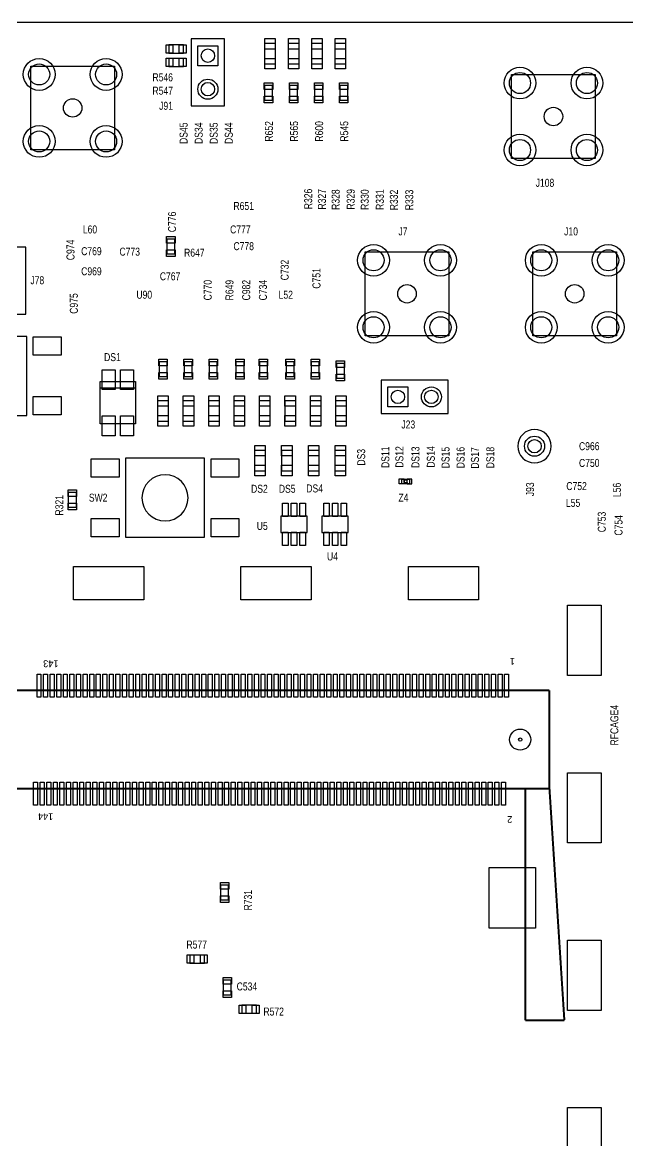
# Model space of a CAD drawing. Extents: x -13164 to 30582, y -10288 to 18382.
# Drawn here: x -4573 to -1860, y 9355 to 14363 of the extents above; entities that cross this region are included whole.
import ezdxf
from ezdxf.enums import TextEntityAlignment as Align

# ---------------------------------------------------------------- set-up
doc = ezdxf.new("R2010")
doc.units = 0
doc.layers.add('DF_ASSEMBLY_NOTES', color=2, linetype='CONTINUOUS')

# ---------------------------------------------------------------- blocks, each defined once
blk = doc.blocks.new('FIGURE_CIRCLE')
blk.add_circle((0, 0), 0.5)
blk = doc.blocks.new('FIGURE_SQUARE')
blk.add_lwpolyline([(-0.5, -0.5), (-0.5, 0.5), (0.5, 0.5), (0.5, -0.5)], close=True)

msp = doc.modelspace()

# ---------------------------------------------------------------- linework, layer by layer
at = {"layer": 'DF_ASSEMBLY_NOTES'}
for points in [[(-10724.7765, 14363.0372), (-10724.7765, -3353.4988), (1086.2415, -3353.4988), (1086.2415, 14363.0372), (-10724.7765, 14363.0372)], [(-3816.42, 14288.7692), (-3816.42, 13988.7692), (-3666.42, 13988.7692), (-3666.42, 14288.7692), (-3816.42, 14288.7692)], [(-3850.92, 14261.7692), (-3916.92, 14261.7692), (-3916.92, 14225.7692), (-3850.92, 14225.7692), (-3850.92, 14261.7692)], [(-3485.67, 14270.0192), (-3439.17, 14270.0192), (-3439.17, 14175.5192), (-3485.67, 14175.5192), (-3485.67, 14270.0192)], [(-3380.67, 14270.0192), (-3334.17, 14270.0192), (-3334.17, 14175.5192), (-3380.67, 14175.5192), (-3380.67, 14270.0192)], [(-3275.67, 14270.0192), (-3229.17, 14270.0192), (-3229.17, 14175.5192), (-3275.67, 14175.5192), (-3275.67, 14270.0192)], [(-3170.67, 14270.0192), (-3124.17, 14270.0192), (-3124.17, 14175.5192), (-3170.67, 14175.5192), (-3170.67, 14270.0192)], [(-3850.92, 14201.7692), (-3916.92, 14201.7692), (-3916.92, 14165.7692), (-3850.92, 14165.7692), (-3850.92, 14201.7692)], [(-4534.92, 14167.2692), (-4159.92, 14167.2692), (-4159.92, 13792.2692), (-4534.92, 13792.2692), (-4534.92, 14167.2692)], [(-2380.1115, 14128.8287), (-2005.1115, 14128.8287), (-2005.1115, 13753.8287), (-2380.1115, 13753.8287), (-2380.1115, 14128.8287)], [(-3487.92, 14080.2722), (-3487.92, 14014.2722), (-3451.92, 14014.2722), (-3451.92, 14080.2722), (-3487.92, 14080.2722)], [(-3375.42, 14080.2722), (-3375.42, 14014.2722), (-3339.42, 14014.2722), (-3339.42, 14080.2722), (-3375.42, 14080.2722)], [(-3262.923, 14080.2722), (-3262.923, 14014.2722), (-3226.923, 14014.2722), (-3226.923, 14080.2722), (-3262.923, 14080.2722)], [(-3150.417, 14080.2722), (-3150.417, 14014.2722), (-3114.417, 14014.2722), (-3114.417, 14080.2722), (-3150.417, 14080.2722)], [(-3889.5975, 13326.3986), (-3889.5975, 13392.3986), (-3925.5975, 13392.3986), (-3925.5975, 13326.3986), (-3889.5975, 13326.3986)], [(-5007.4185, 13056.5012), (-4557.4185, 13056.5012), (-4557.4185, 13356.5012), (-5007.4185, 13356.5012), (-5007.4185, 13056.5012)], [(-3036.42, 12959.7692), (-3036.42, 13334.7692), (-2661.42, 13334.7692), (-2661.42, 12959.7692), (-3036.42, 12959.7692)], [(-1909.923, 13334.7692), (-1909.923, 12959.7692), (-2284.923, 12959.7692), (-2284.923, 13334.7692), (-1909.923, 13334.7692)], [(-4906.92, 12602.7692), (-4552.92, 12602.7692), (-4552.92, 12956.7692), (-4906.92, 12956.7692), (-4906.92, 12602.7692)], [(-3924.42, 12776.7692), (-3924.42, 12842.7692), (-3960.42, 12842.7692), (-3960.42, 12776.7692), (-3924.42, 12776.7692)], [(-3811.92, 12776.7692), (-3811.92, 12842.7692), (-3847.92, 12842.7692), (-3847.92, 12776.7692), (-3811.92, 12776.7692)], [(-3699.42, 12776.7692), (-3699.42, 12842.7692), (-3735.42, 12842.7692), (-3735.42, 12776.7692), (-3699.42, 12776.7692)], [(-3579.42, 12776.7692), (-3579.42, 12842.7692), (-3615.42, 12842.7692), (-3615.42, 12776.7692), (-3579.42, 12776.7692)], [(-3474.42, 12776.7692), (-3474.42, 12842.7692), (-3510.42, 12842.7692), (-3510.42, 12776.7692), (-3474.42, 12776.7692)], [(-3354.42, 12776.7692), (-3354.42, 12842.7692), (-3390.42, 12842.7692), (-3390.42, 12776.7692), (-3354.42, 12776.7692)], [(-3241.92, 12776.7692), (-3241.92, 12842.7692), (-3277.92, 12842.7692), (-3277.92, 12776.7692), (-3241.92, 12776.7692)], [(-3129.42, 12769.2692), (-3129.42, 12835.2692), (-3165.42, 12835.2692), (-3165.42, 12769.2692), (-3129.42, 12769.2692)], [(-4065.42, 12565.2692), (-4224.42, 12565.2692), (-4224.42, 12754.2692), (-4065.42, 12754.2692), (-4065.42, 12565.2692)], [(-4224.42, 12725.7692), (-4065.42, 12725.7692)], [(-2964.7113, 12610.6035), (-2664.7113, 12610.6035), (-2664.7113, 12760.6035), (-2964.7113, 12760.6035), (-2964.7113, 12610.6035)], [(-3965.3865, 12670.1042), (-3918.8865, 12670.1042), (-3918.8865, 12575.6042), (-3965.3865, 12575.6042), (-3965.3865, 12670.1042)], [(-3851.445, 12670.1042), (-3804.945, 12670.1042), (-3804.945, 12575.6042), (-3851.445, 12575.6042), (-3851.445, 12670.1042)], [(-3737.505, 12670.1042), (-3691.005, 12670.1042), (-3691.005, 12575.6042), (-3737.505, 12575.6042), (-3737.505, 12670.1042)], [(-3623.5635, 12670.1042), (-3577.0635, 12670.1042), (-3577.0635, 12575.6042), (-3623.5635, 12575.6042), (-3623.5635, 12670.1042)], [(-3509.6235, 12670.1042), (-3463.1235, 12670.1042), (-3463.1235, 12575.6042), (-3509.6235, 12575.6042), (-3509.6235, 12670.1042)], [(-3395.688, 12670.1042), (-3349.188, 12670.1042), (-3349.188, 12575.6042), (-3395.688, 12575.6042), (-3395.688, 12670.1042)], [(-3281.7465, 12670.1042), (-3235.2465, 12670.1042), (-3235.2465, 12575.6042), (-3281.7465, 12575.6042), (-3281.7465, 12670.1042)], [(-3167.8065, 12670.1042), (-3121.3065, 12670.1042), (-3121.3065, 12575.6042), (-3167.8065, 12575.6042), (-3167.8065, 12670.1042)], [(-3530.664, 12447.5192), (-3484.164, 12447.5192), (-3484.164, 12353.0192), (-3530.664, 12353.0192), (-3530.664, 12447.5192)], [(-3410.67, 12447.5192), (-3364.17, 12447.5192), (-3364.17, 12353.0192), (-3410.67, 12353.0192), (-3410.67, 12447.5192)], [(-3290.67, 12447.5192), (-3244.17, 12447.5192), (-3244.17, 12353.0192), (-3290.67, 12353.0192), (-3290.67, 12447.5192)], [(-3170.676, 12447.5192), (-3124.176, 12447.5192), (-3124.176, 12353.0192), (-3170.676, 12353.0192), (-3170.676, 12447.5192)], [(-4110.42, 12056.7692), (-3756.42, 12056.7692), (-3756.42, 12410.7692), (-4110.42, 12410.7692), (-4110.42, 12056.7692)], [(-2873.67, 12298.2692), (-2836.17, 12298.2692), (-2836.17, 12316.2692), (-2873.67, 12316.2692), (-2873.67, 12298.2692)], [(-2827.4535, 12296.6327), (-2827.4535, 12317.9057), (-2848.1235, 12317.9057), (-2848.1235, 12311.9942), (-2862.8865, 12311.9942), (-2862.8865, 12302.5442), (-2848.1235, 12302.5442), (-2848.1235, 12296.6327), (-2827.4535, 12296.6327)], [(-2861.67, 12298.2692), (-2848.17, 12298.2692), (-2848.17, 12316.2692), (-2861.67, 12316.2692), (-2861.67, 12298.2692)], [(-4330.9185, 12191.7692), (-4330.9185, 12257.7692), (-4366.9185, 12257.7692), (-4366.9185, 12191.7692), (-4330.9185, 12191.7692)], [(-3414.3825, 12151.9067), (-3414.3825, 12078.0767), (-3296.2725, 12078.0767), (-3296.2725, 12151.9067), (-3414.3825, 12151.9067)], [(-3230.4675, 12151.9067), (-3230.4675, 12078.0767), (-3112.3575, 12078.0767), (-3112.3575, 12151.9067), (-3230.4675, 12151.9067)], [(-3684.2987, 10499.0322), (-3684.2987, 10433.0322), (-3648.2987, 10433.0322), (-3648.2987, 10499.0322), (-3684.2987, 10499.0322)], [(-3756.3015, 10185.9977), (-3822.3015, 10185.9977), (-3822.3015, 10149.9977), (-3756.3015, 10149.9977), (-3756.3015, 10185.9977)], [(-3672.3015, 10073.4977), (-3672.3015, 10007.4977), (-3636.3015, 10007.4977), (-3636.3015, 10073.4977), (-3672.3015, 10073.4977)], [(-3589.8015, 9924.9977), (-3523.8015, 9924.9977), (-3523.8015, 9960.9977), (-3589.8015, 9960.9977), (-3589.8015, 9924.9977)]]:
    msp.add_lwpolyline(points, dxfattribs=at)
for points in [[(-2202.42, 12464.7692, 1), (-2352.42, 12464.7692, 1), (-2202.42, 12464.7692)], [(-3829.92, 12233.7711, 1), (-4036.9218, 12233.7711, 1), (-3829.92, 12233.7711)]]:
    msp.add_lwpolyline(points, format="xyb", dxfattribs=at)
at = {"layer": 'DF_ASSEMBLY_NOTES', "const_width": 8.8635}
for points in [[(-2210.505, 11371.0157), (-6536.292, 11371.0157)], [(-2210.505, 10931.0492), (-2210.505, 11371.0157)], [(-6536.292, 10931.0492), (-2210.505, 10931.0492)], [(-2317.9965, 9894.0407), (-2317.9965, 10931.0492)], [(-2143.7835, 9894.0407), (-2210.505, 10931.0492)], [(-2143.7835, 9894.0407), (-2317.9965, 9894.0407)]]:
    msp.add_lwpolyline(points, dxfattribs=at)

# ---------------------------------------------------------------- block references
at = {"layer": 'DF_ASSEMBLY_NOTES'}
for name, p, xscale, yscale in [('FIGURE_SQUARE', (-3462.42, 14267.0192), 46.647, 46.647), ('FIGURE_SQUARE', (-3357.42, 14267.0192), 46.647, 46.647), ('FIGURE_SQUARE', (-3252.42, 14267.0192), 46.647, 46.647), ('FIGURE_SQUARE', (-3147.42, 14267.0192), 46.647, 46.647), ('FIGURE_SQUARE', (-3913.4535, 14243.7692), 30.1185, 37.8015), ('FIGURE_SQUARE', (-3854.3865, 14243.7692), 30.1185, 37.8015), ('FIGURE_SQUARE', (-3741.42, 14213.7692), 89.7585, 89.7585), ('FIGURE_CIRCLE', (-3741.42, 14213.7692), 60.2415, 60.2415), ('FIGURE_CIRCLE', (-4497.42, 14129.7692), 142.323, 142.323), ('FIGURE_CIRCLE', (-4497.42, 14129.7692), 94.482, 94.482), ('FIGURE_CIRCLE', (-4197.42, 14129.7692), 142.323, 142.323), ('FIGURE_CIRCLE', (-4197.42, 14129.7692), 94.482, 94.482), ('FIGURE_SQUARE', (-3913.4535, 14183.7692), 30.1185, 37.8015), ('FIGURE_SQUARE', (-3854.3865, 14183.7692), 30.1185, 37.8015), ('FIGURE_SQUARE', (-3462.42, 14178.5192), 46.647, 46.647), ('FIGURE_SQUARE', (-3357.42, 14178.5192), 46.647, 46.647), ('FIGURE_SQUARE', (-3252.42, 14178.5192), 46.647, 46.647), ('FIGURE_SQUARE', (-3147.42, 14178.5192), 46.647, 46.647), ('FIGURE_CIRCLE', (-2342.6115, 14091.3287), 142.323, 142.323), ('FIGURE_CIRCLE', (-2342.6115, 14091.3287), 94.482, 94.482), ('FIGURE_CIRCLE', (-2042.6115, 14091.3287), 142.323, 142.323), ('FIGURE_CIRCLE', (-2042.6115, 14091.3287), 94.482, 94.482), ('FIGURE_CIRCLE', (-3741.42, 14063.7692), 89.7585, 89.7585), ('FIGURE_CIRCLE', (-3741.42, 14063.7692), 60.2415, 60.2415), ('FIGURE_SQUARE', (-3469.92, 14076.8057), 37.8015, 30.1185), ('FIGURE_SQUARE', (-3357.42, 14076.8057), 37.8015, 30.1185), ('FIGURE_SQUARE', (-3244.923, 14076.8057), 37.8015, 30.1185), ('FIGURE_SQUARE', (-3132.417, 14076.8057), 37.8015, 30.1185), ('FIGURE_SQUARE', (-3469.92, 14017.7387), 37.8015, 30.1185), ('FIGURE_SQUARE', (-3357.42, 14017.7387), 37.8015, 30.1185), ('FIGURE_SQUARE', (-3244.923, 14017.7387), 37.8015, 30.1185), ('FIGURE_SQUARE', (-3132.417, 14017.7387), 37.8015, 30.1185), ('FIGURE_CIRCLE', (-4347.42, 13979.7692), 82.677, 82.677), ('FIGURE_CIRCLE', (-2192.6115, 13941.3287), 82.677, 82.677), ('FIGURE_CIRCLE', (-4497.42, 13829.7692), 142.323, 142.323), ('FIGURE_CIRCLE', (-4497.42, 13829.7692), 94.482, 94.482), ('FIGURE_CIRCLE', (-4197.42, 13829.7692), 142.323, 142.323), ('FIGURE_CIRCLE', (-4197.42, 13829.7692), 94.482, 94.482), ('FIGURE_CIRCLE', (-2342.6115, 13791.3287), 142.323, 142.323), ('FIGURE_CIRCLE', (-2342.6115, 13791.3287), 94.482, 94.482), ('FIGURE_CIRCLE', (-2042.6115, 13791.3287), 142.323, 142.323), ('FIGURE_CIRCLE', (-2042.6115, 13791.3287), 94.482, 94.482), ('FIGURE_SQUARE', (-3907.5975, 13388.9321), 37.8015, 30.1185), ('FIGURE_SQUARE', (-3907.5975, 13329.8651), 37.8015, 30.1185), ('FIGURE_CIRCLE', (-2998.92, 13297.2692), 142.323, 142.323), ('FIGURE_CIRCLE', (-2998.92, 13297.2692), 94.482, 94.482), ('FIGURE_CIRCLE', (-2698.92, 13297.2692), 142.323, 142.323), ('FIGURE_CIRCLE', (-2698.92, 13297.2692), 94.482, 94.482), ('FIGURE_CIRCLE', (-2247.423, 13297.2692), 142.323, 142.323), ('FIGURE_CIRCLE', (-2247.423, 13297.2692), 94.482, 94.482), ('FIGURE_CIRCLE', (-1947.423, 13297.2692), 142.323, 142.323), ('FIGURE_CIRCLE', (-1947.423, 13297.2692), 94.482, 94.482), ('FIGURE_CIRCLE', (-2848.92, 13147.2692), 82.677, 82.677), ('FIGURE_CIRCLE', (-2097.423, 13147.2692), 82.677, 82.677), ('FIGURE_CIRCLE', (-2998.92, 12997.2692), 142.323, 142.323), ('FIGURE_CIRCLE', (-2998.92, 12997.2692), 94.482, 94.482), ('FIGURE_CIRCLE', (-2698.92, 12997.2692), 142.323, 142.323), ('FIGURE_CIRCLE', (-2698.92, 12997.2692), 94.482, 94.482), ('FIGURE_CIRCLE', (-2247.423, 12997.2692), 142.323, 142.323), ('FIGURE_CIRCLE', (-2247.423, 12997.2692), 94.482, 94.482), ('FIGURE_CIRCLE', (-1947.423, 12997.2692), 142.323, 142.323), ('FIGURE_CIRCLE', (-1947.423, 12997.2692), 94.482, 94.482), ('FIGURE_SQUARE', (-4461.42, 12913.2692), 124.6065, 82.677), ('FIGURE_SQUARE', (-3942.42, 12839.3027), 37.8015, 30.1185), ('FIGURE_SQUARE', (-3829.92, 12839.3027), 37.8015, 30.1185), ('FIGURE_SQUARE', (-3717.42, 12839.3027), 37.8015, 30.1185), ('FIGURE_SQUARE', (-3597.42, 12839.3027), 37.8015, 30.1185), ('FIGURE_SQUARE', (-3492.42, 12839.3027), 37.8015, 30.1185), ('FIGURE_SQUARE', (-3372.42, 12839.3027), 37.8015, 30.1185), ('FIGURE_SQUARE', (-3259.92, 12839.3027), 37.8015, 30.1185), ('FIGURE_SQUARE', (-3147.42, 12831.8027), 37.8015, 30.1185), ('FIGURE_SQUARE', (-4186.17, 12763.2692), 58.47, 88.5885), ('FIGURE_SQUARE', (-4103.67, 12763.2692), 58.47, 88.5885), ('FIGURE_SQUARE', (-3942.42, 12780.2357), 37.8015, 30.1185), ('FIGURE_SQUARE', (-3829.92, 12780.2357), 37.8015, 30.1185), ('FIGURE_SQUARE', (-3717.42, 12780.2357), 37.8015, 30.1185), ('FIGURE_SQUARE', (-3597.42, 12780.2357), 37.8015, 30.1185), ('FIGURE_SQUARE', (-3492.42, 12780.2357), 37.8015, 30.1185), ('FIGURE_SQUARE', (-3372.42, 12780.2357), 37.8015, 30.1185), ('FIGURE_SQUARE', (-3259.92, 12780.2357), 37.8015, 30.1185), ('FIGURE_SQUARE', (-3147.42, 12772.7357), 37.8015, 30.1185), ('FIGURE_SQUARE', (-2889.7113, 12685.6035), 89.7585, 89.7585), ('FIGURE_CIRCLE', (-2739.7113, 12685.6035), 89.7585, 89.7585), ('FIGURE_SQUARE', (-4461.42, 12646.2692), 124.6065, 82.677), ('FIGURE_SQUARE', (-3942.1365, 12667.1042), 46.647, 46.647), ('FIGURE_SQUARE', (-3828.195, 12667.1042), 46.647, 46.647), ('FIGURE_SQUARE', (-3714.255, 12667.1042), 46.647, 46.647), ('FIGURE_SQUARE', (-3600.3135, 12667.1042), 46.647, 46.647), ('FIGURE_SQUARE', (-3486.3735, 12667.1042), 46.647, 46.647), ('FIGURE_SQUARE', (-3372.438, 12667.1042), 46.647, 46.647), ('FIGURE_SQUARE', (-3258.4965, 12667.1042), 46.647, 46.647), ('FIGURE_SQUARE', (-3144.5565, 12667.1042), 46.647, 46.647), ('FIGURE_CIRCLE', (-2889.7113, 12685.6035), 60.2415, 60.2415), ('FIGURE_CIRCLE', (-2739.7113, 12685.6035), 60.2415, 60.2415), ('FIGURE_SQUARE', (-4186.17, 12556.2692), 58.47, 88.5885), ('FIGURE_SQUARE', (-4103.67, 12556.2692), 58.47, 88.5885), ('FIGURE_SQUARE', (-3942.1365, 12578.6042), 46.647, 46.647), ('FIGURE_SQUARE', (-3828.195, 12578.6042), 46.647, 46.647), ('FIGURE_SQUARE', (-3714.255, 12578.6042), 46.647, 46.647), ('FIGURE_SQUARE', (-3600.3135, 12578.6042), 46.647, 46.647), ('FIGURE_SQUARE', (-3486.3735, 12578.6042), 46.647, 46.647), ('FIGURE_SQUARE', (-3372.438, 12578.6042), 46.647, 46.647), ('FIGURE_SQUARE', (-3258.4965, 12578.6042), 46.647, 46.647), ('FIGURE_SQUARE', (-3144.5565, 12578.6042), 46.647, 46.647), ('FIGURE_CIRCLE', (-2277.42, 12464.7692), 89.7585, 89.7585), ('FIGURE_CIRCLE', (-2277.42, 12464.7692), 60.2415, 60.2415), ('FIGURE_SQUARE', (-3507.414, 12444.5192), 46.647, 46.647), ('FIGURE_SQUARE', (-3387.42, 12444.5192), 46.647, 46.647), ('FIGURE_SQUARE', (-3267.42, 12444.5192), 46.647, 46.647), ('FIGURE_SQUARE', (-3147.42, 12444.5192), 46.647, 46.647), ('FIGURE_SQUARE', (-4201.92, 12367.2692), 124.6065, 82.677), ('FIGURE_SQUARE', (-3664.92, 12367.2692), 124.6065, 82.677), ('FIGURE_SQUARE', (-3507.414, 12356.0192), 46.647, 46.647), ('FIGURE_SQUARE', (-3387.42, 12356.0192), 46.647, 46.647), ('FIGURE_SQUARE', (-3267.42, 12356.0192), 46.647, 46.647), ('FIGURE_SQUARE', (-3147.42, 12356.0192), 46.647, 46.647), ('FIGURE_SQUARE', (-2872.17, 12307.2692), 22.4415, 22.4415), ('FIGURE_SQUARE', (-4348.9185, 12254.3027), 37.8015, 30.1185), ('FIGURE_SQUARE', (-4348.9185, 12195.2357), 37.8015, 30.1185), ('FIGURE_SQUARE', (-3394.1805, 12179.9402), 24.213, 60.2415), ('FIGURE_SQUARE', (-3355.3275, 12179.9402), 24.213, 60.2415), ('FIGURE_SQUARE', (-3316.4745, 12179.9402), 24.213, 60.2415), ('FIGURE_SQUARE', (-3210.2655, 12179.9402), 24.213, 60.2415), ('FIGURE_SQUARE', (-3171.4125, 12179.9402), 24.213, 60.2415), ('FIGURE_SQUARE', (-3132.5595, 12179.9402), 24.213, 60.2415), ('FIGURE_SQUARE', (-4201.92, 12100.2692), 124.6065, 82.677), ('FIGURE_SQUARE', (-3664.92, 12100.2692), 124.6065, 82.677), ('FIGURE_SQUARE', (-3394.1805, 12050.0432), 24.213, 60.2415), ('FIGURE_SQUARE', (-3355.3275, 12050.0432), 24.213, 60.2415), ('FIGURE_SQUARE', (-3316.4745, 12050.0432), 24.213, 60.2415), ('FIGURE_SQUARE', (-3210.2655, 12050.0432), 24.213, 60.2415), ('FIGURE_SQUARE', (-3171.4125, 12050.0432), 24.213, 60.2415), ('FIGURE_SQUARE', (-3132.5595, 12050.0432), 24.213, 60.2415), ('FIGURE_SQUARE', (-4185.615, 11851.7597), 314.7585, 150), ('FIGURE_SQUARE', (-3435.615, 11851.7597), 314.7585, 150), ('FIGURE_SQUARE', (-2685.615, 11851.7597), 314.7585, 150), ('FIGURE_SQUARE', (-2054.115, 11595.2597), 150, 314.7585), ('FIGURE_SQUARE', (-4498.3065, 11392.8707), 17.7165, 103.353), ('FIGURE_SQUARE', (-4468.785, 11392.8707), 17.7165, 103.353), ('FIGURE_SQUARE', (-4439.2515, 11392.8707), 17.7165, 103.353), ('FIGURE_SQUARE', (-4409.7285, 11392.8707), 17.7165, 103.353), ('FIGURE_SQUARE', (-4380.195, 11392.8707), 17.7165, 103.353), ('FIGURE_SQUARE', (-4350.6735, 11392.8707), 17.7165, 103.353), ('FIGURE_SQUARE', (-4321.14, 11392.8707), 17.7165, 103.353), ('FIGURE_SQUARE', (-4291.6185, 11392.8707), 17.7165, 103.353), ('FIGURE_SQUARE', (-4262.085, 11392.8707), 17.7165, 103.353), ('FIGURE_SQUARE', (-4232.5635, 11392.8707), 17.7165, 103.353), ('FIGURE_SQUARE', (-4203.03, 11392.8707), 17.7165, 103.353), ('FIGURE_SQUARE', (-4174.0935, 11392.8707), 17.7165, 103.353), ('FIGURE_SQUARE', (-4144.578, 11392.8707), 17.7165, 103.353), ('FIGURE_SQUARE', (-4115.0385, 11392.8707), 17.7165, 103.353), ('FIGURE_SQUARE', (-4085.523, 11392.8707), 17.7165, 103.353), ('FIGURE_SQUARE', (-4055.9835, 11392.8707), 17.7165, 103.353), ('FIGURE_SQUARE', (-4026.468, 11392.8707), 17.7165, 103.353), ('FIGURE_SQUARE', (-3996.9285, 11392.8707), 17.7165, 103.353), ('FIGURE_SQUARE', (-3967.4115, 11392.8707), 17.7165, 103.353), ('FIGURE_SQUARE', (-3937.8735, 11392.8707), 17.7165, 103.353), ('FIGURE_SQUARE', (-3908.3565, 11392.8707), 17.7165, 103.353), ('FIGURE_SQUARE', (-3878.8185, 11392.8707), 17.7165, 103.353), ('FIGURE_SQUARE', (-3849.3015, 11392.8707), 17.7165, 103.353), ('FIGURE_SQUARE', (-3819.762, 11392.8707), 17.7165, 103.353), ('FIGURE_SQUARE', (-3789.645, 11392.8707), 17.7165, 103.353), ('FIGURE_SQUARE', (-3760.1235, 11392.8707), 17.7165, 103.353), ('FIGURE_SQUARE', (-3730.59, 11392.8707), 17.7165, 103.353), ('FIGURE_SQUARE', (-3701.0685, 11392.8707), 17.7165, 103.353), ('FIGURE_SQUARE', (-3671.535, 11392.8707), 17.7165, 103.353), ('FIGURE_SQUARE', (-3642.012, 11392.8707), 17.7165, 103.353), ('FIGURE_SQUARE', (-3612.4785, 11392.8707), 17.7165, 103.353), ('FIGURE_SQUARE', (-3582.957, 11392.8707), 17.7165, 103.353), ('FIGURE_SQUARE', (-3553.4235, 11392.8707), 17.7165, 103.353), ('FIGURE_SQUARE', (-3523.902, 11392.8707), 17.7165, 103.353), ('FIGURE_SQUARE', (-3494.3685, 11392.8707), 17.7165, 103.353), ('FIGURE_SQUARE', (-3464.847, 11392.8707), 17.7165, 103.353), ('FIGURE_SQUARE', (-3435.3135, 11392.8707), 17.7165, 103.353), ('FIGURE_SQUARE', (-3406.383, 11392.8707), 17.7165, 103.353), ('FIGURE_SQUARE', (-3376.8615, 11392.8707), 17.7165, 103.353), ('FIGURE_SQUARE', (-3347.328, 11392.8707), 17.7165, 103.353), ('FIGURE_SQUARE', (-3317.8065, 11392.8707), 17.7165, 103.353), ('FIGURE_SQUARE', (-3288.273, 11392.8707), 17.7165, 103.353), ('FIGURE_SQUARE', (-3258.7515, 11392.8707), 17.7165, 103.353), ('FIGURE_SQUARE', (-3229.218, 11392.8707), 17.7165, 103.353), ('FIGURE_SQUARE', (-3199.695, 11392.8707), 17.7165, 103.353), ('FIGURE_SQUARE', (-3170.1615, 11392.8707), 17.7165, 103.353), ('FIGURE_SQUARE', (-3140.64, 11392.8707), 17.7165, 103.353), ('FIGURE_SQUARE', (-3111.1065, 11392.8707), 17.7165, 103.353), ('FIGURE_SQUARE', (-3081.585, 11392.8707), 17.7165, 103.353), ('FIGURE_SQUARE', (-3051.468, 11392.8707), 17.7165, 103.353), ('FIGURE_SQUARE', (-3021.9285, 11392.8707), 17.7165, 103.353), ('FIGURE_SQUARE', (-2992.4115, 11392.8707), 17.7165, 103.353), ('FIGURE_SQUARE', (-2962.8735, 11392.8707), 17.7165, 103.353), ('FIGURE_SQUARE', (-2933.3565, 11392.8707), 17.7165, 103.353), ('FIGURE_SQUARE', (-2903.8185, 11392.8707), 17.7165, 103.353), ('FIGURE_SQUARE', (-2874.3015, 11392.8707), 17.7165, 103.353), ('FIGURE_SQUARE', (-2844.762, 11392.8707), 17.7165, 103.353), ('FIGURE_SQUARE', (-2815.2465, 11392.8707), 17.7165, 103.353), ('FIGURE_SQUARE', (-2785.707, 11392.8707), 17.7165, 103.353), ('FIGURE_SQUARE', (-2756.1915, 11392.8707), 17.7165, 103.353), ('FIGURE_SQUARE', (-2726.652, 11392.8707), 17.7165, 103.353), ('FIGURE_SQUARE', (-2697.1365, 11392.8707), 17.7165, 103.353), ('FIGURE_SQUARE', (-2668.2, 11392.8707), 17.7165, 103.353), ('FIGURE_SQUARE', (-2638.6665, 11392.8707), 17.7165, 103.353), ('FIGURE_SQUARE', (-2609.145, 11392.8707), 17.7165, 103.353), ('FIGURE_SQUARE', (-2579.6115, 11392.8707), 17.7165, 103.353), ('FIGURE_SQUARE', (-2550.09, 11392.8707), 17.7165, 103.353), ('FIGURE_SQUARE', (-2520.5565, 11392.8707), 17.7165, 103.353), ('FIGURE_SQUARE', (-2491.035, 11392.8707), 17.7165, 103.353), ('FIGURE_SQUARE', (-2461.5015, 11392.8707), 17.7165, 103.353), ('FIGURE_SQUARE', (-2431.9785, 11392.8707), 17.7165, 103.353), ('FIGURE_SQUARE', (-2402.445, 11392.8707), 17.7165, 103.353), ('FIGURE_CIRCLE', (-2341.6185, 11150.7392), 94.482, 94.482), ('FIGURE_CIRCLE', (-2341.6185, 11150.7392), 14.7585, 14.7585), ('FIGURE_SQUARE', (-2054.115, 10845.2597), 150, 314.7585), ('FIGURE_SQUARE', (-4513.6665, 10908.6077), 17.7165, 103.353), ('FIGURE_SQUARE', (-4484.145, 10908.6077), 17.7165, 103.353), ('FIGURE_SQUARE', (-4454.6115, 10908.6077), 17.7165, 103.353), ('FIGURE_SQUARE', (-4425.09, 10908.6077), 17.7165, 103.353), ('FIGURE_SQUARE', (-4395.5565, 10908.6077), 17.7165, 103.353), ('FIGURE_SQUARE', (-4366.035, 10908.6077), 17.7165, 103.353), ('FIGURE_SQUARE', (-4336.5015, 10908.6077), 17.7165, 103.353), ('FIGURE_SQUARE', (-4306.9785, 10908.6077), 17.7165, 103.353), ('FIGURE_SQUARE', (-4277.445, 10908.6077), 17.7165, 103.353), ('FIGURE_SQUARE', (-4247.9235, 10908.6077), 17.7165, 103.353), ('FIGURE_SQUARE', (-4218.39, 10908.6077), 17.7165, 103.353), ('FIGURE_SQUARE', (-4188.8685, 10908.6077), 17.7165, 103.353), ('FIGURE_SQUARE', (-4158.7515, 10908.6077), 17.7165, 103.353), ('FIGURE_SQUARE', (-4129.218, 10908.6077), 17.7165, 103.353), ('FIGURE_SQUARE', (-4099.695, 10908.6077), 17.7165, 103.353), ('FIGURE_SQUARE', (-4070.1615, 10908.6077), 17.7165, 103.353), ('FIGURE_SQUARE', (-4040.64, 10908.6077), 17.7165, 103.353), ('FIGURE_SQUARE', (-4011.1065, 10908.6077), 17.7165, 103.353), ('FIGURE_SQUARE', (-3981.585, 10908.6077), 17.7165, 103.353), ('FIGURE_SQUARE', (-3952.0515, 10908.6077), 17.7165, 103.353), ('FIGURE_SQUARE', (-3922.53, 10908.6077), 17.7165, 103.353), ('FIGURE_SQUARE', (-3892.9965, 10908.6077), 17.7165, 103.353), ('FIGURE_SQUARE', (-3863.475, 10908.6077), 17.7165, 103.353), ('FIGURE_SQUARE', (-3833.9415, 10908.6077), 17.7165, 103.353), ('FIGURE_SQUARE', (-3805.005, 10908.6077), 17.7165, 103.353), ('FIGURE_SQUARE', (-3775.4715, 10908.6077), 17.7165, 103.353), ('FIGURE_SQUARE', (-3745.95, 10908.6077), 17.7165, 103.353), ('FIGURE_SQUARE', (-3716.4165, 10908.6077), 17.7165, 103.353), ('FIGURE_SQUARE', (-3686.895, 10908.6077), 17.7165, 103.353), ('FIGURE_SQUARE', (-3657.3615, 10908.6077), 17.7165, 103.353), ('FIGURE_SQUARE', (-3627.84, 10908.6077), 17.7165, 103.353), ('FIGURE_SQUARE', (-3598.3065, 10908.6077), 17.7165, 103.353), ('FIGURE_SQUARE', (-3568.785, 10908.6077), 17.7165, 103.353), ('FIGURE_SQUARE', (-3539.2515, 10908.6077), 17.7165, 103.353), ('FIGURE_SQUARE', (-3509.7285, 10908.6077), 17.7165, 103.353), ('FIGURE_SQUARE', (-3480.195, 10908.6077), 17.7165, 103.353), ('FIGURE_SQUARE', (-3450.6735, 10908.6077), 17.7165, 103.353), ('FIGURE_SQUARE', (-3420.5565, 10908.6077), 17.7165, 103.353), ('FIGURE_SQUARE', (-3391.035, 10908.6077), 17.7165, 103.353), ('FIGURE_SQUARE', (-3361.5015, 10908.6077), 17.7165, 103.353), ('FIGURE_SQUARE', (-3331.9785, 10908.6077), 17.7165, 103.353), ('FIGURE_SQUARE', (-3302.445, 10908.6077), 17.7165, 103.353), ('FIGURE_SQUARE', (-3272.9235, 10908.6077), 17.7165, 103.353), ('FIGURE_SQUARE', (-3243.39, 10908.6077), 17.7165, 103.353), ('FIGURE_SQUARE', (-3213.8685, 10908.6077), 17.7165, 103.353), ('FIGURE_SQUARE', (-3184.335, 10908.6077), 17.7165, 103.353), ('FIGURE_SQUARE', (-3154.8135, 10908.6077), 17.7165, 103.353), ('FIGURE_SQUARE', (-3125.28, 10908.6077), 17.7165, 103.353), ('FIGURE_SQUARE', (-3095.7585, 10908.6077), 17.7165, 103.353), ('FIGURE_SQUARE', (-3066.225, 10908.6077), 17.7165, 103.353), ('FIGURE_SQUARE', (-3037.2885, 10908.6077), 17.7165, 103.353), ('FIGURE_SQUARE', (-3007.755, 10908.6077), 17.7165, 103.353), ('FIGURE_SQUARE', (-2978.2335, 10908.6077), 17.7165, 103.353), ('FIGURE_SQUARE', (-2948.7, 10908.6077), 17.7165, 103.353), ('FIGURE_SQUARE', (-2919.1785, 10908.6077), 17.7165, 103.353), ('FIGURE_SQUARE', (-2889.645, 10908.6077), 17.7165, 103.353), ('FIGURE_SQUARE', (-2860.1235, 10908.6077), 17.7165, 103.353), ('FIGURE_SQUARE', (-2830.59, 10908.6077), 17.7165, 103.353), ('FIGURE_SQUARE', (-2801.0685, 10908.6077), 17.7165, 103.353), ('FIGURE_SQUARE', (-2771.535, 10908.6077), 17.7165, 103.353), ('FIGURE_SQUARE', (-2742.012, 10908.6077), 17.7165, 103.353), ('FIGURE_SQUARE', (-2712.4785, 10908.6077), 17.7165, 103.353), ('FIGURE_SQUARE', (-2682.3615, 10908.6077), 17.7165, 103.353), ('FIGURE_SQUARE', (-2652.84, 10908.6077), 17.7165, 103.353), ('FIGURE_SQUARE', (-2623.3065, 10908.6077), 17.7165, 103.353), ('FIGURE_SQUARE', (-2593.785, 10908.6077), 17.7165, 103.353), ('FIGURE_SQUARE', (-2564.2515, 10908.6077), 17.7165, 103.353), ('FIGURE_SQUARE', (-2534.7285, 10908.6077), 17.7165, 103.353), ('FIGURE_SQUARE', (-2505.195, 10908.6077), 17.7165, 103.353), ('FIGURE_SQUARE', (-2475.6735, 10908.6077), 17.7165, 103.353), ('FIGURE_SQUARE', (-2446.14, 10908.6077), 17.7165, 103.353), ('FIGURE_SQUARE', (-2416.6185, 10908.6077), 17.7165, 103.353), ('FIGURE_SQUARE', (-2377.0515, 10442.0777), 207.2835, 271.647), ('FIGURE_SQUARE', (-3666.2987, 10495.5657), 37.8015, 30.1185), ('FIGURE_SQUARE', (-3666.2987, 10436.4987), 37.8015, 30.1185), ('FIGURE_SQUARE', (-2054.115, 10095.2597), 150, 314.7585), ('FIGURE_SQUARE', (-3818.835, 10167.9977), 30.1185, 37.8015), ('FIGURE_SQUARE', (-3759.768, 10167.9977), 30.1185, 37.8015), ('FIGURE_SQUARE', (-3654.3015, 10070.0312), 37.8015, 30.1185), ('FIGURE_SQUARE', (-3654.3015, 10010.9642), 37.8015, 30.1185), ('FIGURE_SQUARE', (-3586.335, 9942.9977), 30.1185, 37.8015), ('FIGURE_SQUARE', (-3527.268, 9942.9977), 30.1185, 37.8015), ('FIGURE_SQUARE', (-2054.115, 9345.2597), 150, 314.7585)]:
    msp.add_blockref(name, p, dxfattribs=dict(at, xscale=xscale, yscale=yscale))

# ---------------------------------------------------------------- texts
at = {"layer": 'DF_ASSEMBLY_NOTES', "width": 0.802099}
for s, p in [('R546', (-3989.7765, 14099.0012)), ('R547', (-3989.7765, 14039.0012)), ('J91', (-3959.7765, 13971.5012)), ('J108', (-2272.2765, 13626.5012)), ('R651', (-3626.7425, 13522.7928)), ('L60', (-4301.7425, 13417.7928)), ('C777', (-3641.7425, 13417.7928)), ('J7', (-2887.2765, 13409.0012)), ('J10', (-2144.7765, 13409.0012)), ('C778', (-3626.7425, 13342.7928)), ('C769', (-4309.2425, 13320.2928)), ('C773', (-4137.5265, 13318.2512)), ('R647', (-3848.0265, 13313.7512)), ('J78', (-4536.7824, 13190.0276)), ('C969', (-4309.2425, 13230.2928)), ('C767', (-3956.7425, 13207.7928)), ('U90', (-4061.7425, 13125.2928)), ('L52', (-3424.2425, 13125.2928)), ('DS1', (-4206.42, 12845.7692)), ('J23', (-2874.2042, 12544.166)), ('C966', (-2078.1597, 12446.9892)), ('C750', (-2078.1597, 12371.9892)), ('C752', (-2135.0265, 12268.2512)), ('SW2', (-4274.7765, 12216.5012)), ('Z4', (-2887.2765, 12216.5012)), ('L55', (-2136.5265, 12193.2512)), ('U5', (-3522.42, 12089.7692)), ('U4', (-3207.42, 11953.2692)), ('R577', (-3837.42, 10214.7692)), ('C534', (-3612.42, 10027.2692)), ('R572', (-3492.42, 9914.7692))]:
    msp.add_text(s, height=35.831, dxfattribs=at).set_placement(p)
for s, p in [('DS45', (-3832.2765, 13866.5012)), ('DS34', (-3764.7765, 13866.5012)), ('DS35', (-3697.2765, 13866.5012)), ('DS44', (-3629.7765, 13866.5012)), ('DS3', (-3036.426, 12415.2692)), ('DS11', (-2928, 12415.2692)), ('DS12', (-2865.1185, 12416.7692)), ('DS13', (-2793.237, 12415.2692)), ('DS14', (-2724.36, 12416.7692)), ('DS15', (-2658.48, 12413.7692)), ('DS16', (-2591.103, 12413.7692)), ('DS17', (-2526.7215, 12412.2692)), ('DS18', (-2457.84, 12413.7692)), ('RFCAGE4', (-1901.7584, 11215.2777))]:
    msp.add_text(s, height=35.831, rotation=90, dxfattribs=at).set_placement(p, align=Align.CENTER)
at = {"layer": 'DF_ASSEMBLY_NOTES'}
for s, height, rotation, width, p in [('R652', 35.831, 90, 0.802099, (-3449.7765, 13829.0012)), ('R565', 35.831, 90, 0.802099, (-3337.2765, 13829.0012)), ('R600', 35.831, 90, 0.802099, (-3224.7765, 13829.0012)), ('R545', 35.831, 90, 0.802099, (-3112.2765, 13829.0012)), ('R326', 35.831, 90, 0.802099, (-3273.9209, 13526.1578)), ('R327', 35.831, 90, 0.802099, (-3212.4209, 13524.6578)), ('R328', 35.831, 90, 0.802099, (-3150.9209, 13523.1578)), ('R329', 35.831, 90, 0.802099, (-3083.4209, 13524.6578)), ('R330', 35.831, 90, 0.802099, (-3020.4209, 13523.1578)), ('R331', 35.831, 90, 0.802099, (-2952.9209, 13523.1578)), ('R332', 35.831, 90, 0.802099, (-2889.9209, 13521.6578)), ('R333', 35.831, 90, 0.802099, (-2820.9209, 13521.6578)), ('C776', 35.831, 90, 0.802099, (-3884.0265, 13423.2512)), ('C974', 35.831, 90, 0.802099, (-4339.2425, 13297.7928)), ('C732', 35.831, 90, 0.802099, (-3379.2425, 13207.7928)), ('C751', 35.831, 90, 0.802099, (-3236.7425, 13170.2928)), ('C770', 35.831, 90, 0.802099, (-3724.2425, 13117.7928)), ('R649', 35.831, 90, 0.802099, (-3626.7425, 13117.7928)), ('C982', 35.831, 90, 0.802099, (-3551.7425, 13117.7928)), ('C734', 35.831, 90, 0.802099, (-3476.7425, 13117.7928)), ('C975', 35.831, 90, 0.802099, (-4324.2425, 13057.7928)), ('J93', 35.831, 90, 0.802099, (-2279.6102, 12240.8054)), ('L56', 35.831, 90, 0.802099, (-1890.6597, 12236.9892)), ('R321', 35.831, 90, 0.802099, (-4389.42, 12154.2692)), ('C753', 35.831, 90, 0.802099, (-1958.1597, 12079.4892)), ('C754', 35.831, 90, 0.802099, (-1883.1597, 12064.4892)), ('143', 31.098, 180, 0.987234, (-4410.8985, 11506.2392)), ('1', 31.098, 180, 0.987234, (-2365.2285, 11516.8757)), ('144', 31.098, 180, 0.987234, (-4434.5265, 10821.2057)), ('2', 31.098, 180, 0.987234, (-2377.0515, 10808.2142)), ('R731', 35.831, 90, 0.802099, (-3544.0649, 10385.3856))]:
    msp.add_text(s, height=height, rotation=rotation, dxfattribs=dict(at, width=width)).set_placement(p)
at = {"layer": 'DF_ASSEMBLY_NOTES', "width": 0.802099}
for s, p in [('DS2', (-3510.42, 12256.2632)), ('DS5', (-3385.92, 12256.2692)), ('DS4', (-3262.92, 12257.7692))]:
    msp.add_text(s, height=35.831, dxfattribs=at).set_placement(p, align=Align.CENTER)

doc.saveas('drawing.dxf')
